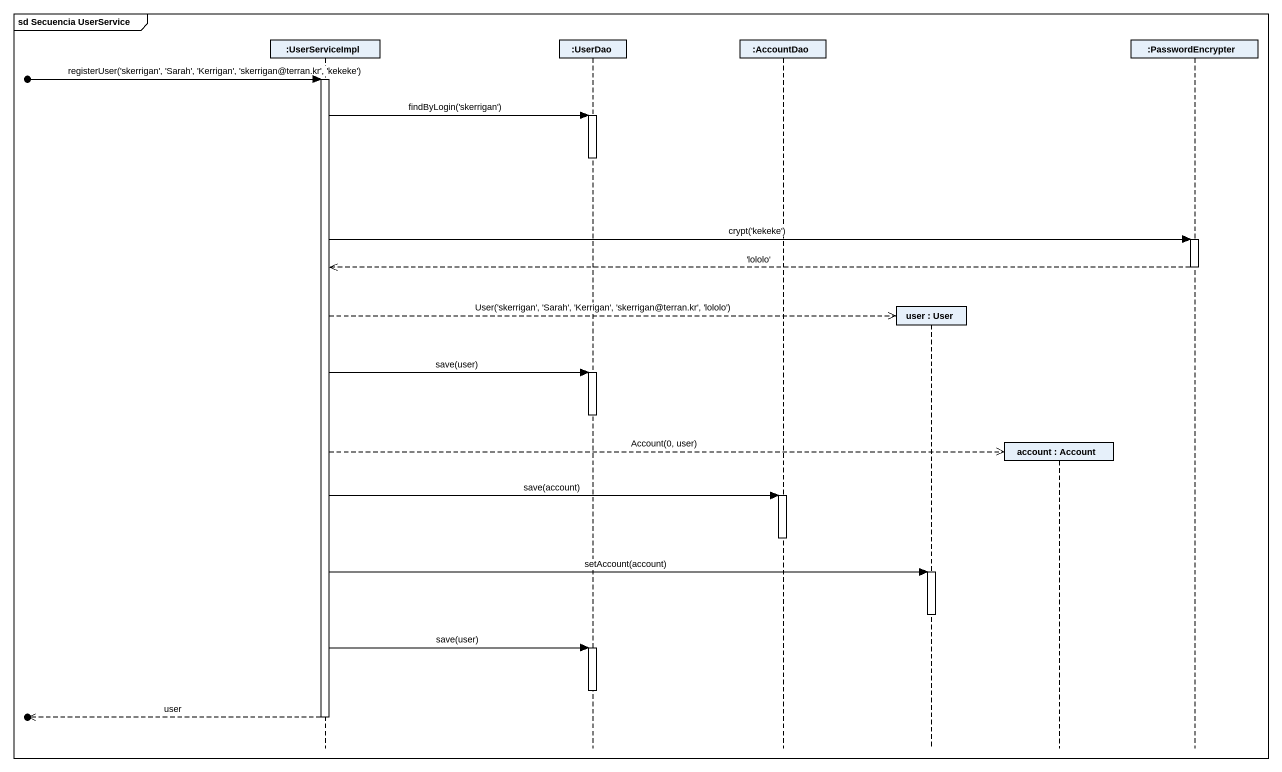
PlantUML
@startuml
mainframe sd Secuencia UserService
hide footbox
participant ":UserServiceImpl" as UserServiceImpl
participant ":UserDao" as UserDao
participant ":AccountDao" as AccountDao
participant "user : User" as user
participant "account : Account" as account
participant ":PasswordEncrypter" as PasswordEncrypter

[o-> UserServiceImpl : registerUser('skerrigan', 'Sarah', 'Kerrigan', 'skerrigan@terran.kr', 'kekeke')
activate UserServiceImpl
UserServiceImpl -> UserDao : findByLogin('skerrigan')
activate UserDao
deactivate UserDao
UserServiceImpl -> PasswordEncrypter : crypt('kekeke')
activate PasswordEncrypter
PasswordEncrypter -->> UserServiceImpl : 'lololo'
deactivate PasswordEncrypter
UserServiceImpl -->> user ** : User('skerrigan', 'Sarah', 'Kerrigan', 'skerrigan@terran.kr', 'lololo')
UserServiceImpl -> UserDao : save(user)
activate UserDao
deactivate UserDao
UserServiceImpl -->> account ** : Account(0, user)
UserServiceImpl -> AccountDao : save(account)
activate AccountDao
deactivate AccountDao
UserServiceImpl -> user : setAccount(account)
activate user
deactivate user
UserServiceImpl -> UserDao : save(user)
activate UserDao
deactivate UserDao
[o<<-- UserServiceImpl : user
deactivate UserServiceImpl
@enduml
